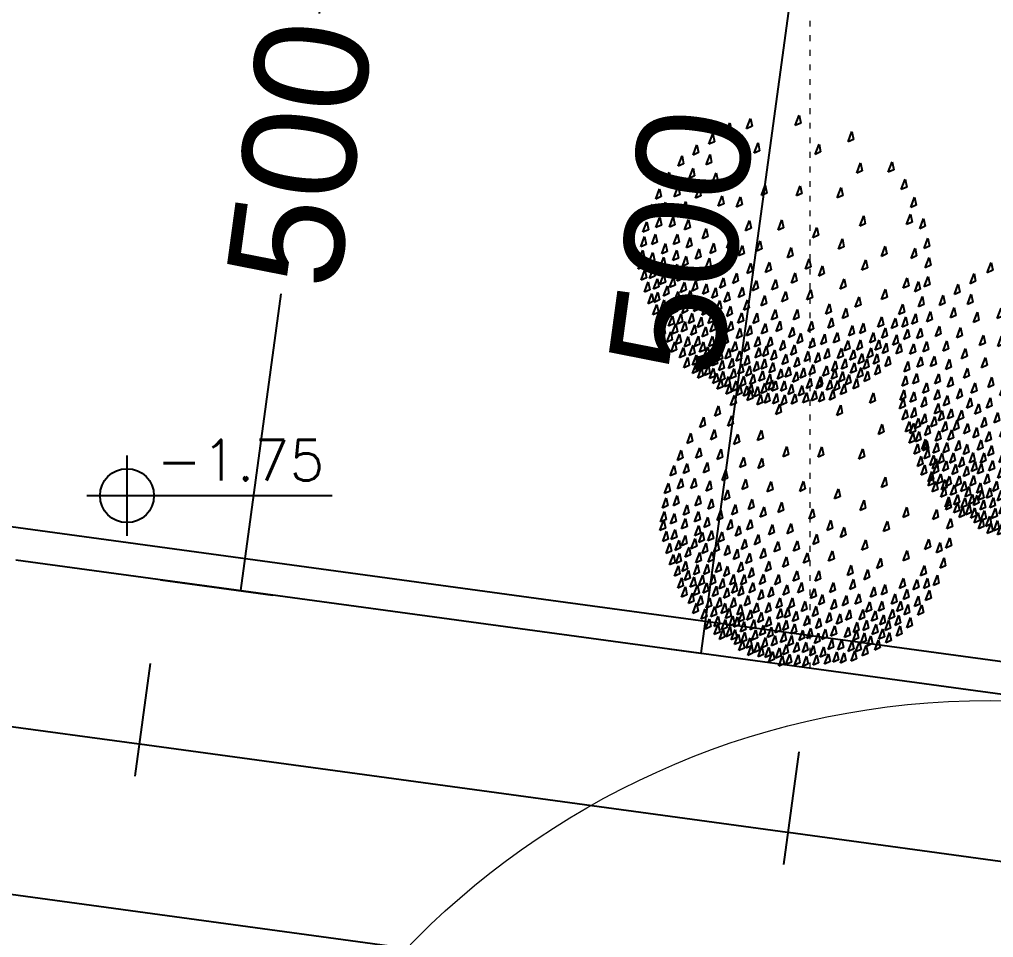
# Model space of a CAD drawing. Extents: x 41749 to 92598, y -24291 to 29432.
# Drawn here: x 44675 to 44825.2, y -22546.3 to -22404.7 of the extents above; entities that cross this region are included whole.
import ezdxf

# ---------------------------------------------------------------- set-up
doc = ezdxf.new("R2010")
doc.units = 0
doc.header["$MEASUREMENT"] = 0
doc.header["$PDMODE"] = 3
doc.linetypes.add('ACAD_ISO03W100', pattern=[30, 12, -18])
doc.layers.get('0').update_dxf_attribs({"linetype": 'CONTINUOUS'})
doc.layers.get('Defpoints').update_dxf_attribs({"linetype": 'CONTINUOUS'})
for name, color, linetype in [('ADAKENARI', 7, 'CONTINUOUS'), ('OLÇÜ', 3, 'CONTINUOUS'), ('SEMBOL', 21, 'CONTINUOUS'), ('TEF', 95, 'CONTINUOUS'), ('TEFRIS', 12, 'CONTINUOUS')]:
    doc.layers.add(name, color=color, linetype=linetype)
doc.layers.add('KAPI-ACILIM1', color=13, linetype='ACAD_ISO03W100', lineweight=20)
doc.layers.add('KAPI-GOR', color=153, linetype='CONTINUOUS', lineweight=15)
doc.styles.add('KOT', font='ROMANS.SHX')
doc.styles.add('mahal', font='arial.ttf', dxfattribs={"height": 70})
doc.styles.add('OLCU', font='isocpeur.ttf', dxfattribs={"width": 0.59})
doc.dimstyles.get("Standard").update_dxf_attribs({"dimtxt": 0.18, "dimasz": 0.18, "dimexe": 20, "dimexo": 0, "dimgap": 10, "dimtad": 1, "dimdec": 4, "dimrnd": 0.5, "dimdsep": 46, "dimtxsty": 'OLCU', "dimblk1": 'DOT', "dimblk2": 'DOT', "dimsah": 1, "dimcen": 0.09, "dimclrt": 4, "dimadec": 0, "dimazin": 0, "dimtfac": 1, "dimtdec": 4, "dimtix": 1, "dimtmove": 2, "dimatfit": 3, "dimfxl": 0, "dimtolj": 1, "dimtzin": 0, "dimarcsym": 0})

# ---------------------------------------------------------------- blocks, each defined once
blk = doc.blocks.new('A$C7B4B3428')
at = {"layer": 'TEF'}
for p, q in [((17.2434, -5.8488), (17.2877, -5.8203)), ((17.2877, -5.8203), (17.2682, -5.9155)), ((16.8468, -5.93), (16.8911, -5.9015)), ((16.8911, -5.9015), (16.8716, -5.9966)), ((16.9455, -5.9028), (16.9898, -5.8743)), ((16.9704, -5.9695), (16.9455, -5.9028)), ((16.9898, -5.8743), (16.9704, -5.9695)), ((17.034, -5.8796), (17.0784, -5.8511)), ((17.0589, -5.9463), (17.034, -5.8796)), ((17.0784, -5.8511), (17.0589, -5.9463)), ((17.1072, -5.8793), (17.1515, -5.8508)), ((17.132, -5.946), (17.1072, -5.8793)), ((17.1515, -5.8508), (17.132, -5.946)), ((17.1821, -5.8727), (17.2264, -5.8442)), ((17.2069, -5.9393), (17.1821, -5.8727)), ((17.2264, -5.8442), (17.2069, -5.9393)), ((17.2682, -5.9155), (17.2434, -5.8488)), ((17.2806, -5.9131), (17.3249, -5.8847)), ((17.3054, -5.9798), (17.2806, -5.9131)), ((17.3249, -5.8847), (17.3054, -5.9798)), ((17.334, -5.8736), (17.3783, -5.8451)), ((17.3588, -5.9403), (17.334, -5.8736)), ((17.3783, -5.8451), (17.3588, -5.9403)), ((17.3742, -5.9049), (17.4185, -5.8764)), ((17.399, -5.9715), (17.3742, -5.9049)), ((17.4185, -5.8764), (17.399, -5.9715)), ((17.436, -5.9015), (17.4803, -5.873)), ((17.4608, -5.9681), (17.436, -5.9015)), ((17.4803, -5.873), (17.4608, -5.9681)), ((17.4761, -5.9327), (17.5205, -5.9042)), ((17.5205, -5.9042), (17.501, -5.9994)), ((17.5278, -5.8995), (17.5722, -5.871)), ((17.5527, -5.9662), (17.5278, -5.8995)), ((17.5722, -5.871), (17.5527, -5.9662)), ((17.6111, -5.929), (17.6554, -5.9005)), ((17.6554, -5.9005), (17.6359, -5.9957)), ((16.6204, -5.9899), (16.6647, -5.9614)), ((16.6452, -6.0566), (16.6204, -5.9899)), ((16.6647, -5.9614), (16.6452, -6.0566)), ((16.7106, -5.9604), (16.7549, -5.9319)), ((16.7354, -6.0271), (16.7106, -5.9604)), ((16.7549, -5.9319), (16.7354, -6.0271)), ((16.7752, -5.9578), (16.8196, -5.9293)), ((16.8001, -6.0244), (16.7752, -5.9578)), ((16.8196, -5.9293), (16.8001, -6.0244)), ((16.8716, -5.9966), (16.8468, -5.93)), ((16.8959, -5.984), (16.9403, -5.9555)), ((16.9208, -6.0507), (16.8959, -5.984)), ((16.9403, -5.9555), (16.9208, -6.0507)), ((16.9878, -5.982), (17.0321, -5.9535)), ((17.0126, -6.0487), (16.9878, -5.982)), ((17.0321, -5.9535), (17.0126, -6.0487)), ((17.0558, -6.0006), (17.1001, -5.9721)), ((17.0806, -6.0673), (17.0558, -6.0006)), ((17.1001, -5.9721), (17.0806, -6.0673)), ((17.1324, -5.9877), (17.1767, -5.9592)), ((17.1572, -6.0544), (17.1324, -5.9877)), ((17.1767, -5.9592), (17.1572, -6.0544)), ((17.2243, -5.9519), (17.2686, -5.9234)), ((17.2492, -6.0186), (17.2243, -5.9519)), ((17.2686, -5.9234), (17.2492, -6.0186)), ((17.3347, -6.0159), (17.379, -5.9874)), ((17.379, -5.9874), (17.3595, -6.0826)), ((17.4164, -5.9841), (17.4608, -5.9556)), ((17.4413, -6.0508), (17.4164, -5.9841)), ((17.4608, -5.9556), (17.4413, -6.0508)), ((17.501, -5.9994), (17.4761, -5.9327)), ((17.5509, -5.9599), (17.5952, -5.9314)), ((17.5757, -6.0266), (17.5509, -5.9599)), ((17.5952, -5.9314), (17.5757, -6.0266)), ((17.6035, -6.0014), (17.6478, -5.9729)), ((17.6283, -6.068), (17.6035, -6.0014)), ((17.6359, -5.9957), (17.6111, -5.929)), ((17.6478, -5.9729), (17.6283, -6.068)), ((17.6563, -5.9752), (17.7006, -5.9467)), ((17.6811, -6.0419), (17.6563, -5.9752)), ((17.7006, -5.9467), (17.6811, -6.0419)), ((17.6919, -6.012), (17.7362, -5.9835)), ((17.7362, -5.9835), (17.7168, -6.0787)), ((17.7412, -6.0323), (17.7855, -6.0038)), ((17.7855, -6.0038), (17.766, -6.0989)), ((17.7957, -5.9998), (17.84, -5.9713)), ((17.8206, -6.0664), (17.7957, -5.9998)), ((17.84, -5.9713), (17.8206, -6.0664)), ((17.8472, -6.0342), (17.8915, -6.0057)), ((17.8915, -6.0057), (17.872, -6.1008)), ((16.4294, -6.1205), (16.4737, -6.092)), ((16.4737, -6.092), (16.4543, -6.1871)), ((16.53, -6.0532), (16.5743, -6.0247)), ((16.5548, -6.1199), (16.53, -6.0532)), ((16.5743, -6.0247), (16.5548, -6.1199)), ((16.5934, -6.0773), (16.6377, -6.0488)), ((16.6183, -6.144), (16.5934, -6.0773)), ((16.6377, -6.0488), (16.6183, -6.144)), ((16.6586, -6.0726), (16.703, -6.0441)), ((16.6835, -6.1392), (16.6586, -6.0726)), ((16.703, -6.0441), (16.6835, -6.1392)), ((16.7505, -6.0706), (16.7948, -6.0421)), ((16.7753, -6.1373), (16.7505, -6.0706)), ((16.7948, -6.0421), (16.7753, -6.1373)), ((16.8356, -6.06), (16.8799, -6.0315)), ((16.8604, -6.1267), (16.8356, -6.06)), ((16.8799, -6.0315), (16.8604, -6.1267)), ((16.9631, -6.0948), (17.0074, -6.0663)), ((17.0074, -6.0663), (16.9879, -6.1615)), ((17.1014, -6.1011), (17.1457, -6.0726)), ((17.1457, -6.0726), (17.1262, -6.1677)), ((17.1917, -6.0378), (17.2361, -6.0093)), ((17.2166, -6.1044), (17.1917, -6.0378)), ((17.2361, -6.0093), (17.2166, -6.1044)), ((17.2597, -6.0563), (17.304, -6.0278)), ((17.2846, -6.123), (17.2597, -6.0563)), ((17.304, -6.0278), (17.2846, -6.123)), ((17.3595, -6.0826), (17.3347, -6.0159)), ((17.3804, -6.0826), (17.4247, -6.0541)), ((17.4052, -6.1492), (17.3804, -6.0826)), ((17.4247, -6.0541), (17.4052, -6.1492)), ((17.4518, -6.0885), (17.4961, -6.06)), ((17.4767, -6.1552), (17.4518, -6.0885)), ((17.4961, -6.06), (17.4767, -6.1552)), ((17.5115, -6.0372), (17.5558, -6.0087)), ((17.5364, -6.1038), (17.5115, -6.0372)), ((17.5558, -6.0087), (17.5364, -6.1038)), ((17.6236, -6.0949), (17.6679, -6.0664)), ((17.6679, -6.0664), (17.6484, -6.1615)), ((17.7168, -6.0787), (17.6919, -6.012)), ((17.766, -6.0989), (17.7412, -6.0323)), ((17.7903, -6.0863), (17.8347, -6.0578)), ((17.8152, -6.153), (17.7903, -6.0863)), ((17.8347, -6.0578), (17.8152, -6.153)), ((17.872, -6.1008), (17.8472, -6.0342)), ((17.8583, -6.1049), (17.9026, -6.0764)), ((17.9026, -6.0764), (17.8832, -6.1715)), ((17.9316, -6.0707), (17.9759, -6.0422)), ((17.9564, -6.1374), (17.9316, -6.0707)), ((17.9759, -6.0422), (17.9564, -6.1374)), ((16.3441, -6.1987), (16.3884, -6.1702)), ((16.3884, -6.1702), (16.369, -6.2653)), ((16.4543, -6.1871), (16.4294, -6.1205)), ((16.5019, -6.1448), (16.5462, -6.1163)), ((16.5268, -6.2115), (16.5019, -6.1448)), ((16.5462, -6.1163), (16.5268, -6.2115)), ((16.5614, -6.1611), (16.6057, -6.1326)), ((16.5862, -6.2277), (16.5614, -6.1611)), ((16.6057, -6.1326), (16.5862, -6.2277)), ((16.6311, -6.1733), (16.6754, -6.1448)), ((16.6559, -6.24), (16.6311, -6.1733)), ((16.6754, -6.1448), (16.6559, -6.24)), ((16.7093, -6.1879), (16.7536, -6.1594)), ((16.7536, -6.1594), (16.7341, -6.2546)), ((16.8301, -6.1803), (16.8744, -6.1518)), ((16.8744, -6.1518), (16.8549, -6.247)), ((16.9051, -6.1399), (16.9494, -6.1114)), ((16.9299, -6.2066), (16.9051, -6.1399)), ((16.9494, -6.1114), (16.9299, -6.2066)), ((16.9879, -6.1615), (16.9631, -6.0948)), ((17.0361, -6.1283), (17.0804, -6.0998)), ((17.0609, -6.195), (17.0361, -6.1283)), ((17.0804, -6.0998), (17.0609, -6.195)), ((17.1262, -6.1677), (17.1014, -6.1011)), ((17.1812, -6.1432), (17.2255, -6.1147)), ((17.206, -6.2098), (17.1812, -6.1432)), ((17.2255, -6.1147), (17.206, -6.2098)), ((17.2577, -6.1641), (17.302, -6.1356)), ((17.2825, -6.2307), (17.2577, -6.1641)), ((17.302, -6.1356), (17.2825, -6.2307)), ((17.3207, -6.1339), (17.365, -6.1054)), ((17.3455, -6.2006), (17.3207, -6.1339)), ((17.365, -6.1054), (17.3455, -6.2006)), ((17.4107, -6.1721), (17.4551, -6.1436)), ((17.4356, -6.2387), (17.4107, -6.1721)), ((17.4551, -6.1436), (17.4356, -6.2387)), ((17.4855, -6.1993), (17.5298, -6.1708)), ((17.5298, -6.1708), (17.5103, -6.2659)), ((17.5419, -6.1267), (17.5862, -6.0982)), ((17.5667, -6.1933), (17.5419, -6.1267)), ((17.5862, -6.0982), (17.5667, -6.1933)), ((17.5841, -6.2059), (17.6284, -6.1774)), ((17.6284, -6.1774), (17.609, -6.2726)), ((17.6484, -6.1615), (17.6236, -6.0949)), ((17.6528, -6.1773), (17.6971, -6.1488)), ((17.6777, -6.244), (17.6528, -6.1773)), ((17.6971, -6.1488), (17.6777, -6.244)), ((17.6881, -6.1261), (17.7325, -6.0976)), ((17.713, -6.1927), (17.6881, -6.1261)), ((17.7325, -6.0976), (17.713, -6.1927)), ((17.7301, -6.1285), (17.7744, -6.1)), ((17.7549, -6.1951), (17.7301, -6.1285)), ((17.7744, -6.1), (17.7549, -6.1951)), ((17.7713, -6.1894), (17.8156, -6.1609)), ((17.8156, -6.1609), (17.7961, -6.256)), ((17.8832, -6.1715), (17.8583, -6.1049)), ((17.9006, -6.1841), (17.9449, -6.1556)), ((17.9449, -6.1556), (17.9254, -6.2508)), ((17.9823, -6.1523), (18.0267, -6.1238)), ((18.0072, -6.219), (17.9823, -6.1523)), ((18.0267, -6.1238), (18.0072, -6.219)), ((18.0639, -6.1881), (18.1082, -6.1596)), ((18.1082, -6.1596), (18.0887, -6.2548)), ((16.2605, -6.2706), (16.3049, -6.2421)), ((16.3049, -6.2421), (16.2854, -6.3373)), ((16.369, -6.2653), (16.3441, -6.1987)), ((16.4081, -6.2207), (16.4524, -6.1922)), ((16.433, -6.2873), (16.4081, -6.2207)), ((16.4524, -6.1922), (16.433, -6.2873)), ((16.4727, -6.2519), (16.517, -6.2234)), ((16.4975, -6.3185), (16.4727, -6.2519)), ((16.517, -6.2234), (16.4975, -6.3185)), ((16.5576, -6.2751), (16.602, -6.2466)), ((16.602, -6.2466), (16.5825, -6.3417)), ((16.6394, -6.2433), (16.6837, -6.2148)), ((16.6642, -6.3099), (16.6394, -6.2433)), ((16.6837, -6.2148), (16.6642, -6.3099)), ((16.7341, -6.2546), (16.7093, -6.1879)), ((16.8549, -6.247), (16.8301, -6.1803)), ((16.891, -6.2917), (16.9353, -6.2632)), ((16.9353, -6.2632), (16.9158, -6.3584)), ((16.9728, -6.2261), (17.0172, -6.1976)), ((16.9977, -6.2928), (16.9728, -6.2261)), ((17.0172, -6.1976), (16.9977, -6.2928)), ((17.08, -6.2351), (17.1243, -6.2066)), ((17.1048, -6.3017), (17.08, -6.2351)), ((17.1243, -6.2066), (17.1048, -6.3017)), ((17.1837, -6.2567), (17.228, -6.2282)), ((17.2085, -6.3233), (17.1837, -6.2567)), ((17.228, -6.2282), (17.2085, -6.3233)), ((17.2601, -6.2776), (17.3045, -6.2491)), ((17.3045, -6.2491), (17.285, -6.3442)), ((17.3237, -6.2566), (17.368, -6.2281)), ((17.3486, -6.3232), (17.3237, -6.2566)), ((17.368, -6.2281), (17.3486, -6.3232)), ((17.4325, -6.2931), (17.4768, -6.2646)), ((17.4768, -6.2646), (17.4573, -6.3597)), ((17.5103, -6.2659), (17.4855, -6.1993)), ((17.538, -6.2745), (17.5823, -6.246)), ((17.5823, -6.246), (17.5628, -6.3412)), ((17.609, -6.2726), (17.5841, -6.2059)), ((17.6759, -6.2378), (17.7202, -6.2093)), ((17.7007, -6.3044), (17.6759, -6.2378)), ((17.7202, -6.2093), (17.7007, -6.3044)), ((17.7438, -6.2901), (17.7881, -6.2617)), ((17.7881, -6.2617), (17.7686, -6.3568)), ((17.7961, -6.256), (17.7713, -6.1894)), ((17.8154, -6.2285), (17.8597, -6.2)), ((17.8402, -6.2952), (17.8154, -6.2285)), ((17.8597, -6.2), (17.8402, -6.2952)), ((17.868, -6.27), (17.9123, -6.2415)), ((17.9123, -6.2415), (17.8928, -6.3366)), ((17.9254, -6.2508), (17.9006, -6.1841)), ((17.9548, -6.2531), (17.9991, -6.2246)), ((17.9796, -6.3197), (17.9548, -6.2531)), ((17.9991, -6.2246), (17.9796, -6.3197)), ((18.0347, -6.2614), (18.079, -6.2329)), ((18.0596, -6.328), (18.0347, -6.2614)), ((18.079, -6.2329), (18.0596, -6.328)), ((18.0887, -6.2548), (18.0639, -6.1881)), ((18.1146, -6.2697), (18.159, -6.2412)), ((18.159, -6.2412), (18.1395, -6.3363)), ((16.182, -6.3574), (16.2263, -6.3289)), ((16.2263, -6.3289), (16.2069, -6.4241)), ((16.2854, -6.3373), (16.2605, -6.2706)), ((16.2869, -6.3635), (16.3312, -6.335)), ((16.3312, -6.335), (16.3117, -6.4302)), ((16.367, -6.3042), (16.4114, -6.2757)), ((16.3919, -6.3709), (16.367, -6.3042)), ((16.4114, -6.2757), (16.3919, -6.3709)), ((16.4196, -6.3457), (16.464, -6.3172)), ((16.4445, -6.4123), (16.4196, -6.3457)), ((16.464, -6.3172), (16.4445, -6.4123)), ((16.4961, -6.3666), (16.5404, -6.3381)), ((16.5404, -6.3381), (16.521, -6.4332)), ((16.5825, -6.3417), (16.5576, -6.2751)), ((16.6067, -6.3629), (16.651, -6.3344)), ((16.651, -6.3344), (16.6315, -6.4296)), ((16.7224, -6.3404), (16.7667, -6.3119)), ((16.7473, -6.4071), (16.7224, -6.3404)), ((16.7667, -6.3119), (16.7473, -6.4071)), ((16.7991, -6.2937), (16.8434, -6.2652)), ((16.824, -6.3604), (16.7991, -6.2937)), ((16.8434, -6.2652), (16.824, -6.3604)), ((16.9158, -6.3584), (16.891, -6.2917)), ((17.0184, -6.3266), (17.0628, -6.2981)), ((17.0433, -6.3932), (17.0184, -6.3266)), ((17.0628, -6.2981), (17.0433, -6.3932)), ((17.1204, -6.3544), (17.1647, -6.3259)), ((17.1647, -6.3259), (17.1453, -6.4211)), ((17.236, -6.3657), (17.2804, -6.3372)), ((17.285, -6.3442), (17.2601, -6.2776)), ((17.2804, -6.3372), (17.2609, -6.4324)), ((17.3438, -6.3501), (17.3881, -6.3216)), ((17.3687, -6.4167), (17.3438, -6.3501)), ((17.3881, -6.3216), (17.3687, -6.4167)), ((17.4573, -6.3597), (17.4325, -6.2931)), ((17.5628, -6.3412), (17.538, -6.2745)), ((17.6246, -6.3253), (17.6689, -6.2968)), ((17.6494, -6.3919), (17.6246, -6.3253)), ((17.6689, -6.2968), (17.6494, -6.3919)), ((17.7686, -6.3568), (17.7438, -6.2901)), ((17.815, -6.3638), (17.8593, -6.3353)), ((17.8593, -6.3353), (17.8398, -6.4304)), ((17.8928, -6.3366), (17.868, -6.27)), ((17.9153, -6.3641), (17.9596, -6.3356)), ((17.9596, -6.3356), (17.9402, -6.4308)), ((18.0815, -6.3464), (18.1258, -6.3179)), ((18.1063, -6.413), (18.0815, -6.3464)), ((18.1258, -6.3179), (18.1063, -6.413)), ((18.1395, -6.3363), (18.1146, -6.2697)), ((18.1842, -6.3158), (18.2285, -6.2873)), ((18.2091, -6.3824), (18.1842, -6.3158)), ((18.2285, -6.2873), (18.2091, -6.3824)), ((16.2069, -6.4241), (16.182, -6.3574)), ((16.3117, -6.4302), (16.2869, -6.3635)), ((16.348, -6.4073), (16.3923, -6.3788)), ((16.3728, -6.474), (16.348, -6.4073)), ((16.3923, -6.3788), (16.3728, -6.474)), ((16.4516, -6.4627), (16.4959, -6.4342)), ((16.4959, -6.4342), (16.4764, -6.5293)), ((16.521, -6.4332), (16.4961, -6.3666)), ((16.5588, -6.4379), (16.6031, -6.4094)), ((16.6031, -6.4094), (16.5837, -6.5045)), ((16.6315, -6.4296), (16.6067, -6.3629)), ((16.7714, -6.4621), (16.8157, -6.4336)), ((16.8157, -6.4336), (16.7962, -6.5288)), ((16.8668, -6.4137), (16.9111, -6.3852)), ((16.8916, -6.4804), (16.8668, -6.4137)), ((16.9111, -6.3852), (16.8916, -6.4804)), ((16.979, -6.4376), (17.0233, -6.4091)), ((17.0233, -6.4091), (17.0038, -6.5043)), ((17.1453, -6.4211), (17.1204, -6.3544)), ((17.2609, -6.4324), (17.236, -6.3657)), ((17.4303, -6.4346), (17.4746, -6.4061)), ((17.4551, -6.5013), (17.4303, -6.4346)), ((17.4746, -6.4061), (17.4551, -6.5013)), ((17.5138, -6.3965), (17.5581, -6.368)), ((17.5386, -6.4632), (17.5138, -6.3965)), ((17.5581, -6.368), (17.5386, -6.4632)), ((17.6004, -6.4472), (17.6447, -6.4187)), ((17.6447, -6.4187), (17.6252, -6.5139)), ((17.6941, -6.4052), (17.7384, -6.3767)), ((17.7189, -6.4718), (17.6941, -6.4052)), ((17.7384, -6.3767), (17.7189, -6.4718)), ((17.7513, -6.4185), (17.7956, -6.39)), ((17.7761, -6.4852), (17.7513, -6.4185)), ((17.7956, -6.39), (17.7761, -6.4852)), ((17.8398, -6.4304), (17.815, -6.3638)), ((17.8675, -6.439), (17.9118, -6.4105)), ((17.9118, -6.4105), (17.8923, -6.5057)), ((17.9402, -6.4308), (17.9153, -6.3641)), ((17.9524, -6.4622), (17.9967, -6.4337)), ((17.9967, -6.4337), (17.9773, -6.5289)), ((18.002, -6.381), (18.0463, -6.3525)), ((18.0269, -6.4477), (18.002, -6.381)), ((18.0463, -6.3525), (18.0269, -6.4477)), ((18.0495, -6.4414), (18.0938, -6.4129)), ((18.0938, -6.4129), (18.0743, -6.508)), ((18.121, -6.4135), (18.1653, -6.385)), ((18.1458, -6.4802), (18.121, -6.4135)), ((18.1653, -6.385), (18.1458, -6.4802)), ((18.1804, -6.4636), (18.2247, -6.4351)), ((18.2247, -6.4351), (18.2052, -6.5303)), ((18.2282, -6.3887), (18.2725, -6.3602)), ((18.2531, -6.4554), (18.2282, -6.3887)), ((18.2725, -6.3602), (18.2531, -6.4554)), ((16.1017, -6.4844), (16.146, -6.4559)), ((16.1265, -6.551), (16.1017, -6.4844)), ((16.146, -6.4559), (16.1265, -6.551)), ((16.2219, -6.4676), (16.2662, -6.4391)), ((16.2468, -6.5343), (16.2219, -6.4676)), ((16.2662, -6.4391), (16.2468, -6.5343)), ((16.2899, -6.4862), (16.3342, -6.4577)), ((16.3147, -6.5528), (16.2899, -6.4862)), ((16.3342, -6.4577), (16.3147, -6.5528)), ((16.3476, -6.5426), (16.3919, -6.5141)), ((16.3919, -6.5141), (16.3724, -6.6092)), ((16.4764, -6.5293), (16.4516, -6.4627)), ((16.5837, -6.5045), (16.5588, -6.4379)), ((16.6624, -6.4932), (16.7067, -6.4647)), ((16.6872, -6.5599), (16.6624, -6.4932)), ((16.7067, -6.4647), (16.6872, -6.5599)), ((16.7962, -6.5288), (16.7714, -6.4621)), ((17.0038, -6.5043), (16.979, -6.4376)), ((17.0588, -6.4797), (17.1031, -6.4512)), ((17.0836, -6.5464), (17.0588, -6.4797)), ((17.1031, -6.4512), (17.0836, -6.5464)), ((17.1777, -6.5122), (17.2221, -6.4837)), ((17.2026, -6.5789), (17.1777, -6.5122)), ((17.2221, -6.4837), (17.2026, -6.5789)), ((17.3009, -6.4737), (17.3452, -6.4452)), ((17.3257, -6.5404), (17.3009, -6.4737)), ((17.3452, -6.4452), (17.3257, -6.5404)), ((17.5218, -6.5341), (17.5662, -6.5056)), ((17.5662, -6.5056), (17.5467, -6.6007)), ((17.6252, -6.5139), (17.6004, -6.4472)), ((17.6852, -6.5043), (17.7296, -6.4758)), ((17.7101, -6.5709), (17.6852, -6.5043)), ((17.7296, -6.4758), (17.7101, -6.5709)), ((17.7805, -6.4897), (17.8249, -6.4612)), ((17.8054, -6.5564), (17.7805, -6.4897)), ((17.8249, -6.4612), (17.8054, -6.5564)), ((17.8923, -6.5057), (17.8675, -6.439)), ((17.9773, -6.5289), (17.9524, -6.4622)), ((18.0219, -6.5421), (18.0662, -6.5136)), ((18.0662, -6.5136), (18.0468, -6.6088)), ((18.0743, -6.508), (18.0495, -6.4414)), ((18.1087, -6.5253), (18.153, -6.4968)), ((18.153, -6.4968), (18.1336, -6.5919)), ((18.2052, -6.5303), (18.1804, -6.4636)), ((18.2141, -6.5405), (18.2584, -6.512)), ((18.2584, -6.512), (18.239, -6.6072)), ((18.2738, -6.4892), (18.3181, -6.4607)), ((18.2987, -6.5558), (18.2738, -6.4892)), ((18.3181, -6.4607), (18.2987, -6.5558)), ((16.0553, -6.6206), (16.0996, -6.5921)), ((16.0996, -6.5921), (16.0801, -6.6873)), ((16.1434, -6.5544), (16.1877, -6.5259)), ((16.1682, -6.6211), (16.1434, -6.5544)), ((16.1877, -6.5259), (16.1682, -6.6211)), ((16.2499, -6.5993), (16.2942, -6.5708)), ((16.2747, -6.666), (16.2499, -6.5993)), ((16.2942, -6.5708), (16.2747, -6.666)), ((16.3724, -6.6092), (16.3476, -6.5426)), ((16.4477, -6.6105), (16.492, -6.582)), ((16.492, -6.582), (16.4725, -6.6772)), ((16.5397, -6.5748), (16.584, -6.5463)), ((16.5645, -6.6414), (16.5397, -6.5748)), ((16.584, -6.5463), (16.5645, -6.6414)), ((16.7301, -6.6132), (16.7744, -6.5847)), ((16.7744, -6.5847), (16.7549, -6.6799)), ((16.9003, -6.5583), (16.9447, -6.5298)), ((16.9252, -6.6249), (16.9003, -6.5583)), ((16.9447, -6.5298), (16.9252, -6.6249)), ((17.2336, -6.6087), (17.2779, -6.5802)), ((17.2779, -6.5802), (17.2584, -6.6754)), ((17.3891, -6.5519), (17.4334, -6.5235)), ((17.414, -6.6186), (17.3891, -6.5519)), ((17.4334, -6.5235), (17.414, -6.6186)), ((17.5467, -6.6007), (17.5218, -6.5341)), ((17.6289, -6.5769), (17.6732, -6.5484)), ((17.6537, -6.6435), (17.6289, -6.5769)), ((17.6732, -6.5484), (17.6537, -6.6435)), ((17.7291, -6.611), (17.7734, -6.5825)), ((17.7734, -6.5825), (17.754, -6.6777)), ((17.845, -6.5547), (17.8893, -6.5262)), ((17.8698, -6.6214), (17.845, -6.5547)), ((17.8893, -6.5262), (17.8698, -6.6214)), ((17.9214, -6.5756), (17.9658, -6.5471)), ((17.9463, -6.6423), (17.9214, -6.5756)), ((17.9658, -6.5471), (17.9463, -6.6423)), ((18.0468, -6.6088), (18.0219, -6.5421)), ((18.1067, -6.633), (18.151, -6.6045)), ((18.1336, -6.5919), (18.1087, -6.5253)), ((18.151, -6.6045), (18.1315, -6.6996)), ((18.239, -6.6072), (18.2141, -6.5405)), ((18.2803, -6.5992), (18.3246, -6.5707)), ((18.3051, -6.6659), (18.2803, -6.5992)), ((18.3246, -6.5707), (18.3051, -6.6659)), ((18.3314, -6.5793), (18.3757, -6.5508)), ((18.3562, -6.646), (18.3314, -6.5793)), ((18.3757, -6.5508), (18.3562, -6.646)), ((16.0801, -6.6873), (16.0553, -6.6206)), ((16.177, -6.699), (16.2213, -6.6705)), ((16.2213, -6.6705), (16.2018, -6.7656)), ((16.2978, -6.6914), (16.3421, -6.6629)), ((16.3226, -6.758), (16.2978, -6.6914)), ((16.3421, -6.6629), (16.3226, -6.758)), ((16.4725, -6.6772), (16.4477, -6.6105)), ((16.6192, -6.7183), (16.6635, -6.6898)), ((16.6635, -6.6898), (16.644, -6.785)), ((16.7549, -6.6799), (16.7301, -6.6132)), ((17.043, -6.6378), (17.0873, -6.6093)), ((17.0678, -6.7045), (17.043, -6.6378)), ((17.0873, -6.6093), (17.0678, -6.7045)), ((17.2584, -6.6754), (17.2336, -6.6087)), ((17.3444, -6.7157), (17.3887, -6.6872)), ((17.3887, -6.6872), (17.3692, -6.7824)), ((17.4891, -6.6537), (17.5335, -6.6252)), ((17.514, -6.7204), (17.4891, -6.6537)), ((17.5335, -6.6252), (17.514, -6.7204)), ((17.6693, -6.6962), (17.7136, -6.6677)), ((17.7136, -6.6677), (17.6942, -6.7629)), ((17.754, -6.6777), (17.7291, -6.611)), ((17.7832, -6.7138), (17.8275, -6.6853)), ((17.8275, -6.6853), (17.8081, -6.7805)), ((17.9994, -6.6578), (18.0437, -6.6293)), ((18.0243, -6.7245), (17.9994, -6.6578)), ((18.0437, -6.6293), (18.0243, -6.7245)), ((18.1315, -6.6996), (18.1067, -6.633)), ((18.2069, -6.6672), (18.2512, -6.6387)), ((18.2318, -6.7338), (18.2069, -6.6672)), ((18.2512, -6.6387), (18.2318, -6.7338)), ((18.3037, -6.7139), (18.348, -6.6854)), ((18.348, -6.6854), (18.3286, -6.7806)), ((18.3787, -6.6735), (18.423, -6.645)), ((18.4035, -6.7401), (18.3787, -6.6735)), ((18.423, -6.645), (18.4035, -6.7401)), ((16.0072, -6.7631), (16.0515, -6.7346)), ((16.0321, -6.8298), (16.0072, -6.7631)), ((16.0515, -6.7346), (16.0321, -6.8298)), ((16.0879, -6.7243), (16.1322, -6.6958)), ((16.1127, -6.7909), (16.0879, -6.7243)), ((16.1322, -6.6958), (16.1127, -6.7909)), ((16.2018, -6.7656), (16.177, -6.699)), ((16.644, -6.785), (16.6192, -6.7183)), ((16.7705, -6.7326), (16.8148, -6.7041)), ((16.7953, -6.7992), (16.7705, -6.7326)), ((16.8148, -6.7041), (16.7953, -6.7992)), ((17.1684, -6.7804), (17.2127, -6.7519)), ((17.2127, -6.7519), (17.1932, -6.8471)), ((17.3692, -6.7824), (17.3444, -6.7157)), ((17.5517, -6.7588), (17.5961, -6.7303)), ((17.5766, -6.8255), (17.5517, -6.7588)), ((17.5961, -6.7303), (17.5766, -6.8255)), ((17.6942, -6.7629), (17.6693, -6.6962)), ((17.8081, -6.7805), (17.7832, -6.7138)), ((17.8682, -6.737), (17.9125, -6.7085)), ((17.893, -6.8037), (17.8682, -6.737)), ((17.9125, -6.7085), (17.893, -6.8037)), ((17.9651, -6.75), (18.0094, -6.7215)), ((17.99, -6.8166), (17.9651, -6.75)), ((18.0094, -6.7215), (17.99, -6.8166)), ((18.0639, -6.7228), (18.1082, -6.6943)), ((18.0887, -6.7895), (18.0639, -6.7228)), ((18.1082, -6.6943), (18.0887, -6.7895)), ((18.1658, -6.7507), (18.2102, -6.7222)), ((18.1907, -6.8173), (18.1658, -6.7507)), ((18.2102, -6.7222), (18.1907, -6.8173)), ((18.2543, -6.7613), (18.2986, -6.7328)), ((18.2791, -6.828), (18.2543, -6.7613)), ((18.2986, -6.7328), (18.2791, -6.828)), ((18.3286, -6.7806), (18.3037, -6.7139)), ((18.3528, -6.8018), (18.3971, -6.7733)), ((18.3971, -6.7733), (18.3776, -6.8684)), ((18.4243, -6.7739), (18.4686, -6.7454)), ((18.4491, -6.8406), (18.4243, -6.7739)), ((18.4686, -6.7454), (18.4491, -6.8406)), ((16.1323, -6.8289), (16.1766, -6.8004)), ((16.1572, -6.8956), (16.1323, -6.8289)), ((16.1766, -6.8004), (16.1572, -6.8956)), ((16.5235, -6.8343), (16.5679, -6.8058)), ((16.5484, -6.901), (16.5235, -6.8343)), ((16.5679, -6.8058), (16.5484, -6.901)), ((16.9539, -6.8301), (16.9982, -6.8016)), ((16.9787, -6.8967), (16.9539, -6.8301)), ((16.9982, -6.8016), (16.9787, -6.8967)), ((17.1932, -6.8471), (17.1684, -6.7804)), ((17.2719, -6.8696), (17.3162, -6.8411)), ((17.3162, -6.8411), (17.2967, -6.9363)), ((17.4392, -6.8364), (17.4836, -6.8079)), ((17.4641, -6.903), (17.4392, -6.8364)), ((17.4836, -6.8079), (17.4641, -6.903)), ((17.6211, -6.8725), (17.6654, -6.844)), ((17.6654, -6.844), (17.646, -6.9392)), ((17.7285, -6.8139), (17.7728, -6.7854)), ((17.7533, -6.8806), (17.7285, -6.8139)), ((17.7728, -6.7854), (17.7533, -6.8806)), ((17.9393, -6.8444), (17.9836, -6.8159)), ((17.9641, -6.9111), (17.9393, -6.8444)), ((17.9836, -6.8159), (17.9641, -6.9111)), ((18.0312, -6.8425), (18.0755, -6.814)), ((18.056, -6.9091), (18.0312, -6.8425)), ((18.0755, -6.814), (18.056, -6.9091)), ((18.1089, -6.8141), (18.1532, -6.7856)), ((18.1338, -6.8807), (18.1089, -6.8141)), ((18.1532, -6.7856), (18.1338, -6.8807)), ((18.1518, -6.8687), (18.1962, -6.8402)), ((18.1962, -6.8402), (18.1767, -6.9353)), ((18.3776, -6.8684), (18.3528, -6.8018)), ((18.4631, -6.8658), (18.5075, -6.8373)), ((18.5075, -6.8373), (18.488, -6.9324)), ((15.9727, -6.9229), (16.017, -6.8944)), ((15.9975, -6.9896), (15.9727, -6.9229)), ((16.017, -6.8944), (15.9975, -6.9896)), ((16.3038, -6.9367), (16.3481, -6.9082)), ((16.3286, -7.0033), (16.3038, -6.9367)), ((16.3481, -6.9082), (16.3286, -7.0033)), ((16.6779, -6.9712), (16.7222, -6.9427)), ((16.7222, -6.9427), (16.7027, -7.0379)), ((17.1117, -6.9544), (17.156, -6.9259)), ((17.156, -6.9259), (17.1365, -7.0211)), ((17.2967, -6.9363), (17.2719, -6.8696)), ((17.5102, -6.9776), (17.5545, -6.9491)), ((17.5545, -6.9491), (17.5351, -7.0443)), ((17.646, -6.9392), (17.6211, -6.8725)), ((17.7996, -6.9213), (17.8439, -6.8928)), ((17.8244, -6.988), (17.7996, -6.9213)), ((17.8439, -6.8928), (17.8244, -6.988)), ((17.8794, -6.9634), (17.9237, -6.9349)), ((17.9237, -6.9349), (17.9042, -7.0301)), ((18.0835, -6.9515), (18.1279, -6.923)), ((18.1279, -6.923), (18.1084, -7.0182)), ((18.1767, -6.9353), (18.1518, -6.8687)), ((18.2776, -6.9098), (18.3219, -6.8813)), ((18.3024, -6.9765), (18.2776, -6.9098)), ((18.3219, -6.8813), (18.3024, -6.9765)), ((18.3796, -6.9377), (18.4239, -6.9092)), ((18.4044, -7.0043), (18.3796, -6.9377)), ((18.4239, -6.9092), (18.4044, -7.0043)), ((18.488, -6.9324), (18.4631, -6.8658)), ((18.4697, -6.942), (18.514, -6.9135)), ((18.4945, -7.0087), (18.4697, -6.942)), ((18.514, -6.9135), (18.4945, -7.0087)), ((16.0262, -7.0503), (16.0705, -7.0218)), ((16.0705, -7.0218), (16.051, -7.117)), ((16.7027, -7.0379), (16.6779, -6.9712)), ((16.8834, -7.0545), (16.9278, -7.026)), ((16.9278, -7.026), (16.9083, -7.1211)), ((17.1365, -7.0211), (17.1117, -6.9544)), ((17.3514, -7.0132), (17.3957, -6.9847)), ((17.3762, -7.0798), (17.3514, -7.0132)), ((17.3957, -6.9847), (17.3762, -7.0798)), ((17.5351, -7.0443), (17.5102, -6.9776)), ((17.7075, -6.9909), (17.7518, -6.9624)), ((17.7323, -7.0576), (17.7075, -6.9909)), ((17.7518, -6.9624), (17.7323, -7.0576)), ((17.9042, -7.0301), (17.8794, -6.9634)), ((17.9795, -7.0314), (18.0238, -7.0029)), ((18.0044, -7.0981), (17.9795, -7.0314)), ((18.0238, -7.0029), (18.0044, -7.0981)), ((18.1084, -7.0182), (18.0835, -6.9515)), ((18.1736, -6.9897), (18.2179, -6.9612)), ((18.1984, -7.0563), (18.1736, -6.9897)), ((18.2179, -6.9612), (18.1984, -7.0563)), ((18.2806, -7.0325), (18.3249, -7.004)), ((18.3054, -7.0991), (18.2806, -7.0325)), ((18.3249, -7.004), (18.3054, -7.0991)), ((18.4727, -7.0647), (18.517, -7.0362)), ((18.517, -7.0362), (18.4976, -7.1313)), ((15.95, -7.1062), (15.9943, -7.0777)), ((15.9748, -7.1729), (15.95, -7.1062)), ((15.9943, -7.0777), (15.9748, -7.1729)), ((16.051, -7.117), (16.0262, -7.0503)), ((16.1316, -7.0656), (16.1759, -7.0371)), ((16.1564, -7.1323), (16.1316, -7.0656)), ((16.1759, -7.0371), (16.1564, -7.1323)), ((16.9083, -7.1211), (16.8834, -7.0545)), ((17.0092, -7.0956), (17.0535, -7.0671)), ((17.034, -7.1623), (17.0092, -7.0956)), ((17.0535, -7.0671), (17.034, -7.1623)), ((17.6084, -7.1195), (17.6527, -7.091)), ((17.6333, -7.1862), (17.6084, -7.1195)), ((17.6527, -7.091), (17.6333, -7.1862)), ((17.8602, -7.1003), (17.9046, -7.0718)), ((17.8851, -7.167), (17.8602, -7.1003)), ((17.9046, -7.0718), (17.8851, -7.167)), ((18.0745, -7.1183), (18.1188, -7.0898)), ((18.0993, -7.1849), (18.0745, -7.1183)), ((18.1188, -7.0898), (18.0993, -7.1849)), ((18.1901, -7.1296), (18.2345, -7.1011)), ((18.2345, -7.1011), (18.215, -7.1962)), ((18.3807, -7.1004), (18.4251, -7.0719)), ((18.4056, -7.1671), (18.3807, -7.1004)), ((18.4251, -7.0719), (18.4056, -7.1671)), ((18.4976, -7.1313), (18.4727, -7.0647)), ((16.5157, -7.1638), (16.56, -7.1353)), ((16.5405, -7.2305), (16.5157, -7.1638)), ((16.56, -7.1353), (16.5405, -7.2305)), ((17.1808, -7.1696), (17.2251, -7.1411)), ((17.2056, -7.2362), (17.1808, -7.1696)), ((17.2251, -7.1411), (17.2056, -7.2362)), ((17.4597, -7.1849), (17.504, -7.1564)), ((17.4845, -7.2515), (17.4597, -7.1849)), ((17.504, -7.1564), (17.4845, -7.2515)), ((17.7222, -7.1709), (17.7666, -7.1424)), ((17.7471, -7.2376), (17.7222, -7.1709)), ((17.7666, -7.1424), (17.7471, -7.2376)), ((17.9466, -7.2187), (17.9909, -7.1902)), ((17.9909, -7.1902), (17.9715, -7.2853)), ((18.215, -7.1962), (18.1901, -7.1296)), ((18.474, -7.1936), (18.5183, -7.1651)), ((18.4988, -7.2603), (18.474, -7.1936)), ((18.5183, -7.1651), (18.4988, -7.2603)), ((15.9682, -7.2736), (16.0125, -7.2451)), ((15.993, -7.3403), (15.9682, -7.2736)), ((16.0125, -7.2451), (15.993, -7.3403)), ((16.3655, -7.3123), (16.4098, -7.2838)), ((16.4098, -7.2838), (16.3904, -7.3789)), ((16.7482, -7.3153), (16.7926, -7.2868)), ((16.7926, -7.2868), (16.7731, -7.382)), ((17.9715, -7.2853), (17.9466, -7.2187)), ((18.1148, -7.2714), (18.1592, -7.2429)), ((18.1397, -7.3381), (18.1148, -7.2714)), ((18.1592, -7.2429), (18.1397, -7.3381)), ((18.2509, -7.2748), (18.2952, -7.2463)), ((18.2757, -7.3414), (18.2509, -7.2748)), ((18.2952, -7.2463), (18.2757, -7.3414)), ((18.3667, -7.2523), (18.411, -7.2238)), ((18.3915, -7.3189), (18.3667, -7.2523)), ((18.411, -7.2238), (18.3915, -7.3189)), ((16.1035, -7.3354), (16.1478, -7.3069)), ((16.1283, -7.4021), (16.1035, -7.3354)), ((16.1478, -7.3069), (16.1283, -7.4021)), ((16.3904, -7.3789), (16.3655, -7.3123)), ((16.7731, -7.382), (16.7482, -7.3153)), ((16.9862, -7.3804), (17.0305, -7.3519)), ((17.0305, -7.3519), (17.011, -7.447)), ((17.3008, -7.3987), (17.3451, -7.3702)), ((17.3451, -7.3702), (17.3256, -7.4653)), ((17.5822, -7.3492), (17.6265, -7.3207)), ((17.607, -7.4159), (17.5822, -7.3492)), ((17.6265, -7.3207), (17.607, -7.4159)), ((17.8051, -7.3357), (17.8494, -7.3072)), ((17.8299, -7.4023), (17.8051, -7.3357)), ((17.8494, -7.3072), (17.8299, -7.4023)), ((17.992, -7.3868), (18.0363, -7.3583)), ((18.0363, -7.3583), (18.0168, -7.4534)), ((18.3373, -7.3931), (18.3816, -7.3646)), ((18.3816, -7.3646), (18.3621, -7.4598)), ((18.448, -7.3557), (18.4923, -7.3272)), ((18.4728, -7.4224), (18.448, -7.3557)), ((18.4923, -7.3272), (18.4728, -7.4224)), ((16.0051, -7.4394), (16.0494, -7.4109)), ((16.0299, -7.506), (16.0051, -7.4394)), ((16.0494, -7.4109), (16.0299, -7.506)), ((17.011, -7.447), (16.9862, -7.3804)), ((17.3256, -7.4653), (17.3008, -7.3987)), ((18.0168, -7.4534), (17.992, -7.3868)), ((18.1637, -7.4269), (18.208, -7.3984)), ((18.1885, -7.4936), (18.1637, -7.4269)), ((18.208, -7.3984), (18.1885, -7.4936)), ((18.3621, -7.4598), (18.3373, -7.3931)), ((16.5944, -7.544), (16.6387, -7.5155)), ((16.6193, -7.6107), (16.5944, -7.544)), ((16.6387, -7.5155), (16.6193, -7.6107)), ((17.6938, -7.5422), (17.7381, -7.5137)), ((17.7187, -7.6088), (17.6938, -7.5422)), ((17.7381, -7.5137), (17.7187, -7.6088)), ((17.8538, -7.525), (17.8981, -7.4965)), ((17.8786, -7.5916), (17.8538, -7.525)), ((17.8981, -7.4965), (17.8786, -7.5916)), ((18.0629, -7.5618), (18.1072, -7.5333)), ((18.1072, -7.5333), (18.0877, -7.6285)), ((18.25, -7.5453), (18.2944, -7.5168)), ((18.2749, -7.6119), (18.25, -7.5453)), ((18.2944, -7.5168), (18.2749, -7.6119)), ((18.4084, -7.5006), (18.4527, -7.4721)), ((18.4332, -7.5672), (18.4084, -7.5006)), ((18.4527, -7.4721), (18.4332, -7.5672)), ((16.0692, -7.6058), (16.1135, -7.5773)), ((16.094, -7.6725), (16.0692, -7.6058)), ((16.1135, -7.5773), (16.094, -7.6725)), ((16.1893, -7.6228), (16.2336, -7.5943)), ((16.2142, -7.6895), (16.1893, -7.6228)), ((16.2336, -7.5943), (16.2142, -7.6895)), ((18.0877, -7.6285), (18.0629, -7.5618)), ((18.3466, -7.6597), (18.391, -7.6312)), ((18.391, -7.6312), (18.3715, -7.7263)), ((17.1882, -7.7208), (17.2325, -7.6923)), ((17.213, -7.7874), (17.1882, -7.7208)), ((17.2325, -7.6923), (17.213, -7.7874)), ((17.4927, -7.6767), (17.537, -7.6482)), ((17.5175, -7.7434), (17.4927, -7.6767)), ((17.537, -7.6482), (17.5175, -7.7434)), ((17.9382, -7.7172), (17.9825, -7.6887)), ((17.9631, -7.7839), (17.9382, -7.7172)), ((17.9825, -7.6887), (17.9631, -7.7839)), ((18.1457, -7.7266), (18.19, -7.6981)), ((18.19, -7.6981), (18.1705, -7.7932)), ((18.3715, -7.7263), (18.3466, -7.6597)), ((16.1775, -7.7775), (16.2218, -7.749)), ((16.2023, -7.8442), (16.1775, -7.7775)), ((16.2218, -7.749), (16.2023, -7.8442)), ((16.8294, -7.7618), (16.8737, -7.7333)), ((16.8542, -7.8284), (16.8294, -7.7618)), ((16.8737, -7.7333), (16.8542, -7.8284)), ((17.7373, -7.7842), (17.7816, -7.7557)), ((17.7621, -7.8508), (17.7373, -7.7842)), ((17.7816, -7.7557), (17.7621, -7.8508)), ((18.1705, -7.7932), (18.1457, -7.7266)), ((18.2577, -7.8181), (18.302, -7.7896)), ((18.302, -7.7896), (18.2825, -7.8847)), ((16.2842, -7.9218), (16.3285, -7.8933)), ((16.3285, -7.8933), (16.309, -7.9884)), ((18.016, -7.8671), (18.0603, -7.8386)), ((18.0408, -7.9338), (18.016, -7.8671)), ((18.0603, -7.8386), (18.0408, -7.9338)), ((18.2825, -7.8847), (18.2577, -7.8181)), ((16.309, -7.9884), (16.2842, -7.9218)), ((16.694, -8.0029), (16.7383, -7.9744)), ((16.7383, -7.9744), (16.7188, -8.0695)), ((18.1433, -7.9357), (18.1877, -7.9072)), ((18.1682, -8.0024), (18.1433, -7.9357)), ((18.1877, -7.9072), (18.1682, -8.0024)), ((16.4216, -8.054), (16.4659, -8.0255)), ((16.4464, -8.1207), (16.4216, -8.054)), ((16.4659, -8.0255), (16.4464, -8.1207)), ((16.7188, -8.0695), (16.694, -8.0029)), ((17.614, -8.0347), (17.6583, -8.0062)), ((17.6389, -8.1014), (17.614, -8.0347)), ((17.6583, -8.0062), (17.6389, -8.1014)), ((18.0205, -8.0511), (18.0648, -8.0226)), ((18.0453, -8.1177), (18.0205, -8.0511)), ((18.0648, -8.0226), (18.0453, -8.1177)), ((17.0821, -8.1089), (17.1264, -8.0804)), ((17.1069, -8.1756), (17.0821, -8.1089)), ((17.1264, -8.0804), (17.1069, -8.1756)), ((17.8874, -8.1704), (17.9318, -8.1419)), ((17.9318, -8.1419), (17.9123, -8.237)), ((16.8121, -8.2623), (16.8564, -8.2338)), ((16.8564, -8.2338), (16.837, -8.329)), ((17.7137, -8.238), (17.758, -8.2095)), ((17.7386, -8.3046), (17.7137, -8.238)), ((17.758, -8.2095), (17.7386, -8.3046)), ((17.9123, -8.237), (17.8874, -8.1704)), ((16.837, -8.329), (16.8121, -8.2623)), ((17.295, -8.3333), (17.3393, -8.3048)), ((17.3393, -8.3048), (17.3198, -8.4)), ((17.3198, -8.4), (17.295, -8.3333))]:
    blk.add_line(p, q, dxfattribs=at)
blk = doc.blocks.new('DOT')
at = {"color": 0, "linetype": 'ByBlock'}
blk.add_line((-0.5, 0), (-1, 0), dxfattribs=at)
at = {"color": 0, "linetype": 'ByBlock', "const_width": 0.5}
blk.add_lwpolyline([(-0.25, 0, 1), (0.25, 0, 1)], format="xyb", close=True, dxfattribs=at)
blk = doc.blocks.new('*D2924')
at = {"layer": 'Defpoints', "color": 0, "ltscale": 0.5, "transparency": 16777216}
for p in [(35279.08, -17777.17), (35948.6, -17868.35), (35934.83, -17969.43)]:
    blk.add_point(p, dxfattribs=at)
at = {"layer": 'OLÇÜ', "color": 0, "lineweight": -2, "ltscale": 0.5, "transparency": 16777216}
for p, q in [((35272.06, -17828.71), (35262.61, -17898.07)), ((35265.49, -17878.27), (35934.65, -17969.4)), ((35941.58, -17919.89), (35932.13, -17989.25))]:
    blk.add_line(p, q, dxfattribs=at)
at = {"layer": 'OLÇÜ', "color": 0, "lineweight": -2, "ltscale": 0.5, "transparency": 16777216, "xscale": 0.18, "yscale": 0.18, "zscale": 0.18}
for p, rotation in [((35265.31, -17878.25), 172.2448862715256), ((35934.83, -17969.43), 352.2448862715256)]:
    blk.add_blockref('DOT', p, dxfattribs=dict(at, rotation=rotation))
at = {"layer": 'OLÇÜ', "color": 4, "ltscale": 0.5, "transparency": 16777216, "insert": (35601.43, -17913.84), "char_height": 0.18, "attachment_point": 5, "rotation": 352.24489, "style": 'OLCU'}
blk.add_mtext('\\A1;675.5', dxfattribs=at)
blk = doc.blocks.new('*D2925')
at = {"layer": 'Defpoints', "color": 0, "ltscale": 0.5, "transparency": 16777216}
for p in [(35948.6, -17868.35), (36348.64, -17922.83), (36334.88, -18023.91)]:
    blk.add_point(p, dxfattribs=at)
at = {"layer": 'OLÇÜ', "color": 0, "lineweight": -2, "ltscale": 0.5, "transparency": 16777216}
for p, q in [((35941.58, -17919.89), (35932.13, -17989.25)), ((35935.01, -17969.45), (36334.7, -18023.88)), ((36341.62, -17974.37), (36332.18, -18043.73))]:
    blk.add_line(p, q, dxfattribs=at)
at = {"layer": 'OLÇÜ', "color": 0, "lineweight": -2, "ltscale": 0.5, "transparency": 16777216, "xscale": 0.18, "yscale": 0.18, "zscale": 0.18}
for p, rotation in [((35934.83, -17969.43), 172.2448862715019), ((36334.88, -18023.91), 352.2448862715019)]:
    blk.add_blockref('DOT', p, dxfattribs=dict(at, rotation=rotation))
at = {"layer": 'OLÇÜ', "color": 4, "ltscale": 0.5, "transparency": 16777216, "insert": (36136.22, -17986.67), "char_height": 0.18, "attachment_point": 5, "rotation": 352.24489, "style": 'OLCU'}
blk.add_mtext('\\A1;403.5', dxfattribs=at)
blk = doc.blocks.new('*D2926')
at = {"layer": 'Defpoints', "color": 0, "ltscale": 0.5, "transparency": 16777216}
for p in [(36348.64, -17922.83), (37602.94, -18093.64), (37589.17, -18194.73)]:
    blk.add_point(p, dxfattribs=at)
at = {"layer": 'OLÇÜ', "color": 0, "lineweight": -2, "ltscale": 0.5, "transparency": 16777216}
for p, q in [((36341.62, -17974.37), (36332.18, -18043.73)), ((36335.05, -18023.93), (37588.99, -18194.7)), ((37595.92, -18145.18), (37586.47, -18214.54))]:
    blk.add_line(p, q, dxfattribs=at)
at = {"layer": 'OLÇÜ', "color": 0, "lineweight": -2, "ltscale": 0.5, "transparency": 16777216, "xscale": 0.18, "yscale": 0.18, "zscale": 0.18}
for p, rotation in [((36334.88, -18023.91), 172.2448862715019), ((37589.17, -18194.73), 352.2448862715019)]:
    blk.add_blockref('DOT', p, dxfattribs=dict(at, rotation=rotation))
at = {"layer": 'OLÇÜ', "color": 4, "ltscale": 0.5, "transparency": 16777216, "insert": (36963.39, -18099.32), "char_height": 0.18, "attachment_point": 5, "rotation": 352.24489, "style": 'OLCU'}
blk.add_mtext('\\A1;1266', dxfattribs=at)
blk = doc.blocks.new('*D2928')
at = {"layer": 'Defpoints', "color": 0, "ltscale": 0.5, "transparency": 16777216}
for p in [(35279.08, -17777.17), (35251.45, -17980.02), (37742.83, -18112.69)]:
    blk.add_point(p, dxfattribs=at)
at = {"layer": 'OLÇÜ', "color": 0, "lineweight": -2, "ltscale": 0.5, "transparency": 16777216}
for p, q in [((35258.2, -17930.47), (35248.75, -17999.83)), ((37715.02, -18315.52), (35251.63, -17980.04)), ((37721.95, -18266), (37712.5, -18335.36))]:
    blk.add_line(p, q, dxfattribs=at)
at = {"layer": 'OLÇÜ', "color": 0, "lineweight": -2, "ltscale": 0.5, "transparency": 16777216, "xscale": 0.18, "yscale": 0.18, "zscale": 0.18}
for p, rotation in [((35251.45, -17980.02), 172.2448862715248), ((37715.2, -18315.54), 352.2448862715248)]:
    blk.add_blockref('DOT', p, dxfattribs=dict(at, rotation=rotation))
at = {"layer": 'OLÇÜ', "color": 4, "ltscale": 0.5, "transparency": 16777216, "insert": (36484.69, -18137.78), "char_height": 0.18, "attachment_point": 5, "rotation": 352.24489, "style": 'OLCU'}
blk.add_mtext('\\A1;2486.5', dxfattribs=at)
blk = doc.blocks.new('*D2940')
at = {"layer": 'Defpoints', "color": 0, "ltscale": 0.5, "transparency": 16777216}
for p in [(35948.6, -17363.73), (35881.13, -17859.16), (35997.35, -17874.98)]:
    blk.add_point(p, dxfattribs=at)
at = {"layer": 'OLÇÜ', "color": 0, "lineweight": -2, "ltscale": 0.5, "transparency": 16777216}
for p, q in [((36015.27, -17372.81), (36084.63, -17382.26)), ((36064.79, -17379.74), (36045.85, -17518.86)), ((35997.37, -17874.81), (36022.31, -17691.68)), ((35947.81, -17868.24), (36017.17, -17877.68))]:
    blk.add_line(p, q, dxfattribs=at)
at = {"layer": 'OLÇÜ', "color": 0, "lineweight": -2, "ltscale": 0.5, "transparency": 16777216, "xscale": 0.18, "yscale": 0.18, "zscale": 0.18}
for p, rotation in [((36064.82, -17379.56), 82.24488627152836), ((35997.35, -17874.98), 262.2448862715283)]:
    blk.add_blockref('DOT', p, dxfattribs=dict(at, rotation=rotation))
at = {"layer": 'OLÇÜ', "color": 4, "ltscale": 0.5, "transparency": 16777216, "insert": (36034.08, -17605.27), "char_height": 70, "attachment_point": 5, "rotation": 82.24489, "style": 'mahal'}
blk.add_mtext('\\A1;500', dxfattribs=at)
blk = doc.blocks.new('*D2941')
at = {"layer": 'Defpoints', "color": 0, "ltscale": 0.5, "transparency": 16777216}
for p in [(36348.64, -17418.21), (36281.17, -17913.64), (36281.17, -17913.64)]:
    blk.add_point(p, dxfattribs=at)
at = {"layer": 'OLÇÜ', "color": 0, "lineweight": -2, "ltscale": 0.5, "transparency": 16777216}
for p, q in [((36348.62, -17418.39), (36281.2, -17913.46)), ((36348.64, -17418.21), (36328.82, -17415.51)), ((36281.17, -17913.64), (36261.36, -17910.94))]:
    blk.add_line(p, q, dxfattribs=at)
at = {"layer": 'OLÇÜ', "color": 0, "lineweight": -2, "ltscale": 0.5, "transparency": 16777216, "xscale": 0.18, "yscale": 0.18, "zscale": 0.18}
for p, rotation in [((36348.64, -17418.21), 82.24488627153275), ((36281.17, -17913.64), 262.2448862715327)]:
    blk.add_blockref('DOT', p, dxfattribs=dict(at, rotation=rotation))
at = {"layer": 'OLÇÜ', "color": 4, "ltscale": 0.5, "transparency": 16777216, "insert": (36269.59, -17659.75), "char_height": 70, "attachment_point": 5, "rotation": 82.24489, "style": 'mahal'}
blk.add_mtext('\\A1;500', dxfattribs=at)
blk = doc.blocks.new('KOTBLK04')
for p, q in [((0, 0.49), (0, -0.49)), ((-0.49, 0), (2.51, 0))]:
    blk.add_line(p, q)
blk.add_circle((0, 0), 0.33)
at = {"color": 7, "style": 'KOT'}
blk.add_attdef('TEMIZ', (0.359, 0.185), '', height=1, dxfattribs=at)
blk = doc.blocks.new('cv')
at = {"layer": 'KAPI-ACILIM1', "ltscale": 0.3}
blk.add_line((36348.64177, -17922.82589), (36348.64177, -16189.93433), dxfattribs=at)
at = {"layer": 'KAPI-GOR'}
blk.add_circle((36459.69076, -18442.56437), 500, dxfattribs=at)
at = {"layer": 'TEFRIS'}
for p, q in [((36193.26511, -17881.48132), (35299.07607, -17759.70625)), ((36174.16932, -17899.06537), (35858.74779, -17856.10971)), ((37755.08418, -18094.17754), (36193.26511, -17881.48132)), ((37752.38539, -18113.99462), (36174.16932, -17899.06537))]:
    blk.add_line(p, q, dxfattribs=at)
blk.add_arc((36256.52785, -17243.89543), 681.07273, 248.05458922, 248.05768054, dxfattribs=at)
at = {"layer": 'SEMBOL'}
ref = blk.add_blockref('KOTBLK04', (35927.23489, -17816.24648), dxfattribs=dict(at, xscale=50.39999999999418, yscale=50.39999999999418, zscale=50.39999999999418))
ref.add_attrib('TEMIZ', '-1.75', (35945.3369, -17806.94454), dxfattribs={"color": 54, "height": 25.2, "style": 'KOT'})
at = {"layer": 'TEFRIS', "ltscale": 1.5, "xscale": 70.00000000001454, "yscale": 70.00000000001454, "zscale": 70.00000000001454, "rotation": 171.0267714124717}
for p in [(37447.60299, -18351.395), (37608.73508, -18437.43799), (37460.95963, -18512.58303)]:
    blk.add_blockref('A$C7B4B3428', p, dxfattribs=at)
at = {"layer": 'OLÇÜ', "ltscale": 0.5}
dim = blk.add_linear_dim(base=(35997.34795, -17874.98497), p1=(35948.59721, -17363.73057), p2=(35881.12752, -17859.15749), angle=262.24488627, dimstyle='Standard', override={"dimscale": 1, "dimtxsty": 'mahal', "dimfxl": 50, "dimfxlon": 1}, dxfattribs=at)
dim.commit()
dim.dimension.update_dxf_attribs({"geometry": '*D2940', "text_midpoint": (36034.07881, -17605.27189), "dimtype": 129})
for p1, p2, distance, override, picture, middle in [((36348.64177, -17418.21061), (36281.17209, -17913.63754), 0, {"dimscale": 1, "dimtxsty": 'mahal', "dimfxl": 50, "dimfxlon": 1}, '*D2941', (36269.58517, -17659.75193)), ((37742.82706, -18112.69292), (35279.07607, -17777.16716), 204.7213, {"dimscale": 1, "dimfxl": 50, "dimfxlon": 1}, '*D2928', (36484.68814, -18137.78122)), ((35279.07607, -17777.16716), (35948.59721, -17868.34585), -102.01614, {"dimscale": 1, "dimfxl": 50, "dimfxlon": 1}, '*D2924', (35601.43218, -17913.84187))]:
    dim = blk.add_aligned_dim(p1=p1, p2=p2, distance=distance, dimstyle='Standard', override=override, dxfattribs=at)
    dim.commit()
    dim.dimension.update_dxf_attribs({"geometry": picture, "text_midpoint": middle})
for base, p1, p2, picture, middle in [((36334.87578, -18023.90898), (35948.59721, -17868.34585), (36348.64177, -17922.82589), '*D2925', (36136.21503, -17986.67124)), ((37589.17301, -18194.72536), (36348.64177, -17922.82589), (37602.93901, -18093.64228), '*D2926', (36963.38593, -18099.31945))]:
    dim = blk.add_linear_dim(base=base, p1=p1, p2=p2, angle=172.24488627, dimstyle='Standard', override={"dimscale": 1, "dimtmove": 1, "dimfxl": 50, "dimfxlon": 1}, dxfattribs=at)
    dim.commit()
    dim.dimension.update_dxf_attribs({"geometry": picture, "text_midpoint": middle})

msp = doc.modelspace()

# ---------------------------------------------------------------- block references
at = {"layer": 'ADAKENARI', "xscale": 0.25, "yscale": 0.25, "zscale": 0.25}
msp.add_blockref('cv', (35709.76185, -18024.07549), dxfattribs=at)

doc.saveas('drawing.dxf')
